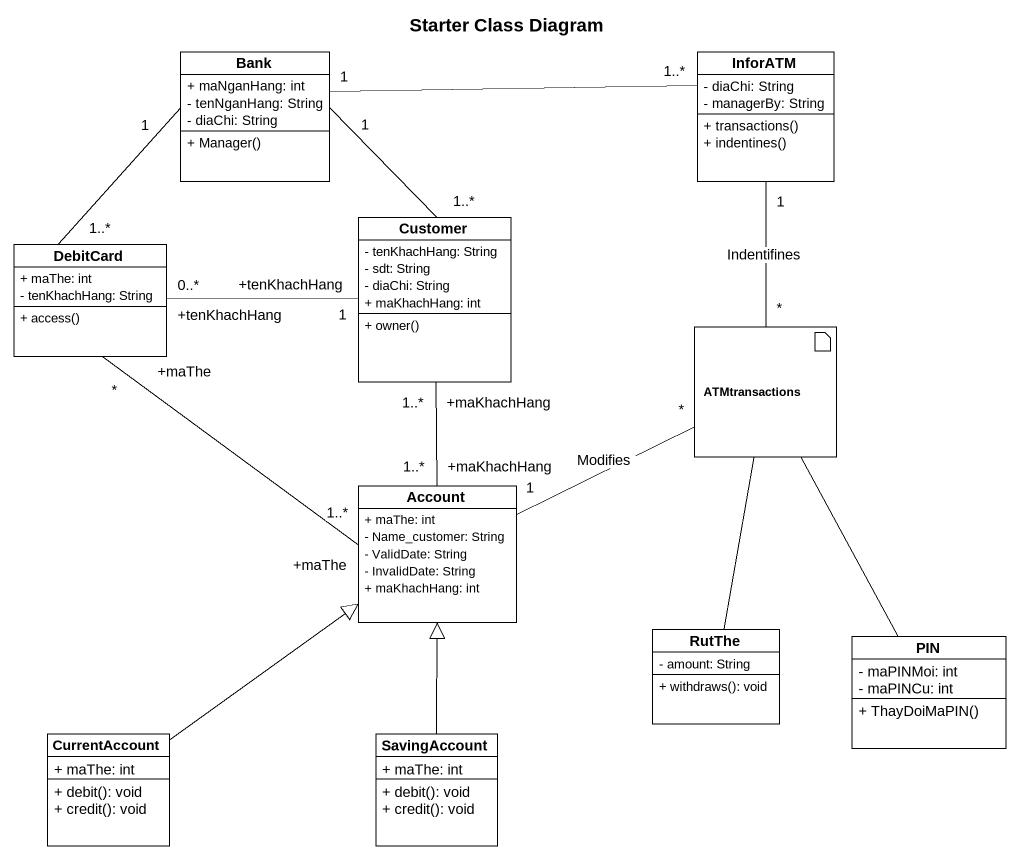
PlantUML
@startuml
title Starter Class Diagram
allowmixing
hide circle
hide empty members
skinparam classAttributeIconSize 0
class Bank {
  + maNganHang: int
  - tenNganHang: String
  - diaChi: String
  + Manager()
}
class InforATM {
  - diaChi: String
  - managerBy: String
  + transactions()
  + indentines()
}
class DebitCard {
  + maThe: int
  - tenKhachHang: String
  + access()
}
class Customer {
  - tenKhachHang: String
  - sdt: String
  - diaChi: String
  + maKhachHang: int
  + owner()
}
artifact ATMtransactions
class Account {
  + maThe: int
  - Name_customer: String
  - ValidDate: String
  - InvalidDate: String
  + maKhachHang: int
}
class RutThe {
  - amount: String
  + withdraws(): void
}
class PIN {
  - maPINMoi: int
  - maPINCu: int
  + ThayDoiMaPIN()
}
class CurrentAccount {
  + maThe: int
  + debit(): void
  + credit(): void
}
class SavingAccount {
  + maThe: int
  + debit(): void
  + credit(): void
}
Bank "1" -right- "1..*" InforATM
Bank "1" -- "1..*" DebitCard
Bank "1" -- "1..*" Customer
InforATM "1" -- "*" ATMtransactions : Indentifines
DebitCard "+maThe\n*" -- "+maThe\n1..*" Account
Customer "+tenKhachHang\n1" -left- "+tenKhachHang\n0..*" DebitCard
Customer "+maKhachHang\n1..*" -- "+maKhachHang\n1..*" Account
ATMtransactions "*" -left- "1" Account : Modifies
RutThe -up- ATMtransactions
PIN -up- ATMtransactions
CurrentAccount -up-|> Account
SavingAccount -up-|> Account
@enduml
